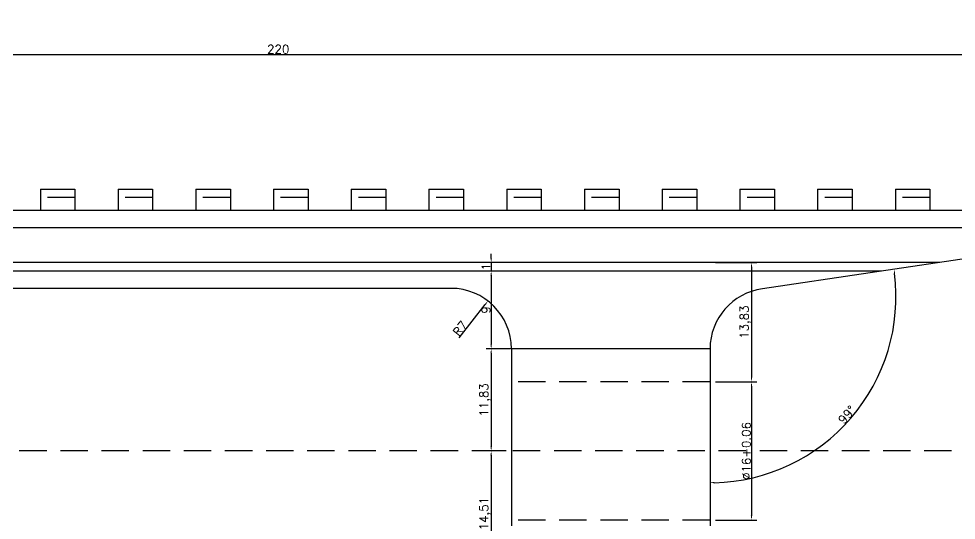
# Model space of a CAD drawing. Header units: millimetres. Extents: x 6817 to 10425, y -2870 to -164.
# Drawn here: x 9047.5 to 9156, y -887.6 to -829.6 of the extents above; entities that cross this region are included whole.
import ezdxf

# ---------------------------------------------------------------- set-up
doc = ezdxf.new("R2010")
doc.units = ezdxf.units.MM
doc.linetypes.add('HIDDEN', pattern=[9.525, 6.35, -3.175])
doc.layers.add('图层2', color=108, linetype='Continuous')
doc.styles.get("Standard").update_dxf_attribs({"font": 'txt', "bigfont": 'gbcbig.shx'})
doc.dimstyles.new('ISO-25', dxfattribs={"dimtxt": 1, "dimasz": 0.5, "dimexe": 0.6, "dimexo": 0.625, "dimgap": 0.1, "dimtad": 1, "dimtxsty": 'Standard', "dimcen": 2.5, "dimadec": 0, "dimazin": 0, "dimtfac": 1, "dimtmove": 0, "dimatfit": 3, "dimfxl": 1, "dimarcsym": 0})

# ---------------------------------------------------------------- blocks, each defined once
blk = doc.blocks.new('*D1562')
at = {"layer": 'Defpoints', "color": 0, "linetype": 'ByBlock', "transparency": 16777216}
for p in [(9127.54, -857.78), (9127.54, -871.6), (9132.34, -871.6)]:
    blk.add_point(p, dxfattribs=at)
at = {"layer": '图层2', "color": 0, "linetype": 'ByBlock', "lineweight": -2, "transparency": 16777216}
for p, q in [((9128.17, -857.78), (9132.94, -857.78)), ((9132.34, -858.28), (9132.34, -871.1)), ((9128.17, -871.6), (9132.94, -871.6))]:
    blk.add_line(p, q, dxfattribs=at)
at = {"layer": '图层2', "color": 0, "linetype": 'ByBlock', "transparency": 16777216}
for points in [[(9132.26, -858.28), (9132.42, -858.28), (9132.34, -857.78)], [(9132.26, -871.1), (9132.42, -871.1), (9132.34, -871.6)]]:
    blk.add_solid(points, dxfattribs=at)
at = {"layer": '图层2', "color": 0, "linetype": 'ByBlock', "transparency": 16777216, "insert": (9131.66, -864.69), "char_height": 1, "attachment_point": 5, "rotation": 90}
blk.add_mtext('13,83', dxfattribs=at)
blk = doc.blocks.new('*D1563')
at = {"layer": 'Defpoints', "color": 0, "linetype": 'ByBlock', "transparency": 16777216}
for p in [(9127.54, -871.6), (9127.54, -887.6), (9132.34, -887.6)]:
    blk.add_point(p, dxfattribs=at)
at = {"layer": '图层2', "color": 0, "linetype": 'ByBlock', "lineweight": -2, "transparency": 16777216}
for p, q in [((9128.17, -871.6), (9132.94, -871.6)), ((9132.34, -872.1), (9132.34, -887.1)), ((9128.17, -887.6), (9132.94, -887.6))]:
    blk.add_line(p, q, dxfattribs=at)
at = {"layer": '图层2', "color": 0, "linetype": 'ByBlock', "transparency": 16777216}
for points in [[(9132.26, -872.1), (9132.42, -872.1), (9132.34, -871.6)], [(9132.26, -887.1), (9132.42, -887.1), (9132.34, -887.6)]]:
    blk.add_solid(points, dxfattribs=at)
at = {"layer": '图层2', "color": 0, "linetype": 'ByBlock', "transparency": 16777216, "insert": (9131.74, -879.6), "char_height": 1, "attachment_point": 5, "rotation": 90}
blk.add_mtext('%%C16+0.06', dxfattribs=at)
blk = doc.blocks.new('*D1565')
at = {"layer": 'Defpoints', "color": 0, "linetype": 'ByBlock', "transparency": 16777216}
for p in [(9104.54, -857.78), (9102.2, -858.78), (9104.54, -858.78)]:
    blk.add_point(p, dxfattribs=at)
at = {"layer": '图层2', "color": 0, "linetype": 'ByBlock', "lineweight": -2, "transparency": 16777216}
for p, q in [((9102.2, -857.28), (9102.2, -856.78)), ((9103.92, -857.78), (9101.6, -857.78)), ((9102.2, -857.78), (9102.2, -858.78)), ((9103.92, -858.78), (9101.6, -858.78)), ((9102.2, -859.28), (9102.2, -859.78))]:
    blk.add_line(p, q, dxfattribs=at)
at = {"layer": '图层2', "color": 0, "linetype": 'ByBlock', "transparency": 16777216}
for points in [[(9102.11, -857.28), (9102.28, -857.28), (9102.2, -857.78)], [(9102.11, -859.28), (9102.28, -859.28), (9102.2, -858.78)]]:
    blk.add_solid(points, dxfattribs=at)
at = {"layer": '图层2', "color": 0, "linetype": 'ByBlock', "transparency": 16777216, "insert": (9101.6, -858.28), "char_height": 1, "attachment_point": 5, "rotation": 90}
blk.add_mtext('1', dxfattribs=at)
blk = doc.blocks.new('*D1566')
at = {"layer": 'Defpoints', "color": 0, "linetype": 'ByBlock', "transparency": 16777216}
for p in [(9104.54, -858.78), (9102.2, -867.78), (9105.05, -867.78)]:
    blk.add_point(p, dxfattribs=at)
at = {"layer": '图层2', "color": 0, "linetype": 'ByBlock', "lineweight": -2, "transparency": 16777216}
for p, q in [((9103.92, -858.78), (9101.6, -858.78)), ((9102.2, -859.28), (9102.2, -867.28)), ((9104.42, -867.78), (9101.6, -867.78))]:
    blk.add_line(p, q, dxfattribs=at)
at = {"layer": '图层2', "color": 0, "linetype": 'ByBlock', "transparency": 16777216}
for points in [[(9102.11, -859.28), (9102.28, -859.28), (9102.2, -858.78)], [(9102.11, -867.28), (9102.28, -867.28), (9102.2, -867.78)]]:
    blk.add_solid(points, dxfattribs=at)
at = {"layer": '图层2', "color": 0, "linetype": 'ByBlock', "transparency": 16777216, "insert": (9101.6, -863.28), "char_height": 1, "attachment_point": 5, "rotation": 90}
blk.add_mtext('9', dxfattribs=at)
blk = doc.blocks.new('*D1567')
at = {"layer": 'Defpoints', "color": 0, "linetype": 'ByBlock', "transparency": 16777216}
for p in [(9105.05, -867.78), (9102.2, -879.6), (9104.54, -879.6)]:
    blk.add_point(p, dxfattribs=at)
at = {"layer": '图层2', "color": 0, "linetype": 'ByBlock', "lineweight": -2, "transparency": 16777216}
for p, q in [((9104.42, -867.78), (9101.6, -867.78)), ((9102.2, -868.28), (9102.2, -879.1)), ((9103.92, -879.6), (9101.6, -879.6))]:
    blk.add_line(p, q, dxfattribs=at)
at = {"layer": '图层2', "color": 0, "linetype": 'ByBlock', "transparency": 16777216}
for points in [[(9102.11, -868.28), (9102.28, -868.28), (9102.2, -867.78)], [(9102.11, -879.1), (9102.28, -879.1), (9102.2, -879.6)]]:
    blk.add_solid(points, dxfattribs=at)
at = {"layer": '图层2', "color": 0, "linetype": 'ByBlock', "transparency": 16777216, "insert": (9101.51, -873.69), "char_height": 1, "attachment_point": 5, "rotation": 90}
blk.add_mtext('11,83', dxfattribs=at)
blk = doc.blocks.new('*D1568')
at = {"layer": 'Defpoints', "color": 0, "linetype": 'ByBlock', "transparency": 16777216}
for p in [(9104.54, -879.6), (9102.2, -894.11), (9110.49, -894.11)]:
    blk.add_point(p, dxfattribs=at)
at = {"layer": '图层2', "color": 0, "linetype": 'ByBlock', "lineweight": -2, "transparency": 16777216}
for p, q in [((9103.92, -879.6), (9101.6, -879.6)), ((9102.2, -880.1), (9102.2, -893.61)), ((9109.86, -894.11), (9101.6, -894.11))]:
    blk.add_line(p, q, dxfattribs=at)
at = {"layer": '图层2', "color": 0, "linetype": 'ByBlock', "transparency": 16777216}
for points in [[(9102.11, -880.1), (9102.28, -880.1), (9102.2, -879.6)], [(9102.11, -893.61), (9102.28, -893.61), (9102.2, -894.11)]]:
    blk.add_solid(points, dxfattribs=at)
at = {"layer": '图层2', "color": 0, "linetype": 'ByBlock', "transparency": 16777216, "insert": (9101.51, -886.86), "char_height": 1, "attachment_point": 5, "rotation": 90}
blk.add_mtext('14,51', dxfattribs=at)
blk = doc.blocks.new('*D1651')
at = {"layer": 'Defpoints', "color": 0, "linetype": 'ByBlock', "transparency": 16777216}
for p in [(9187.54, -833.7), (9187.54, -849.28), (8967.54, -867.78)]:
    blk.add_point(p, dxfattribs=at)
at = {"layer": '图层2', "color": 0, "linetype": 'ByBlock', "lineweight": -2, "transparency": 16777216}
for p, q in [((8967.54, -867.15), (8967.54, -833.1)), ((9187.54, -848.65), (9187.54, -833.1)), ((8968.04, -833.7), (9187.04, -833.7))]:
    blk.add_line(p, q, dxfattribs=at)
at = {"layer": '图层2', "color": 0, "linetype": 'ByBlock', "transparency": 16777216}
for points in [[(8968.04, -833.62), (8968.04, -833.79), (8967.54, -833.7)], [(9187.04, -833.62), (9187.04, -833.79), (9187.54, -833.7)]]:
    blk.add_solid(points, dxfattribs=at)
at = {"layer": '图层2', "color": 0, "linetype": 'ByBlock', "transparency": 16777216, "insert": (9077.54, -833.1), "char_height": 1, "attachment_point": 5}
blk.add_mtext('220', dxfattribs=at)
blk = doc.blocks.new('*D1654')
at = {"layer": 'Defpoints', "color": 0, "linetype": 'ByBlock', "transparency": 16777216}
for p in [(9187.54, -852.78), (9133.61, -860.84), (9127.54, -867.78), (9139.21, -879.83), (9127.54, -947.02)]:
    blk.add_point(p, dxfattribs=at)
at = {"layer": '图层2', "color": 0, "linetype": 'ByBlock', "lineweight": -2, "transparency": 16777216}
blk.add_arc((9127.54, -861.75), 21.53, 271.3308, 7.1714, dxfattribs=at)
at = {"layer": '图层2', "color": 0, "linetype": 'ByBlock', "transparency": 16777216}
for points in [[(9148.82, -859.07), (9148.98, -859.05), (9148.83, -858.56)], [(9128.04, -883.35), (9128.04, -883.18), (9127.54, -883.27)]]:
    blk.add_solid(points, dxfattribs=at)
at = {"layer": '图层2', "color": 0, "linetype": 'ByBlock', "transparency": 16777216, "insert": (9143.39, -875.41), "char_height": 1, "attachment_point": 5, "rotation": 49.2511}
blk.add_mtext('99°', dxfattribs=at)
blk = doc.blocks.new('*D1667')
at = {"layer": 'Defpoints', "color": 0, "linetype": 'ByBlock', "transparency": 16777216}
for p in [(9101.82, -862.24), (9097.54, -867.78)]:
    blk.add_point(p, dxfattribs=at)
at = {"layer": '图层2', "color": 0, "linetype": 'ByBlock', "lineweight": -2, "transparency": 16777216}
blk.add_line((9098.51, -866.52), (9101.52, -862.64), dxfattribs=at)
at = {"layer": '图层2', "color": 0, "linetype": 'ByBlock', "transparency": 16777216}
blk.add_solid([(9101.45, -862.59), (9101.58, -862.69), (9101.82, -862.24)], dxfattribs=at)
at = {"layer": '图层2', "color": 0, "linetype": 'ByBlock', "transparency": 16777216, "insert": (9098.61, -865.42), "char_height": 1, "attachment_point": 5, "rotation": 52.2736}
blk.add_mtext('R7', dxfattribs=at)
blk = doc.blocks.new('*D2126')
at = {"layer": 'Defpoints', "color": 0, "linetype": 'ByBlock'}
for p in [(10223.66, -339.2), (10223.66, -344.88), (10247.6, -344.88)]:
    blk.add_point(p, dxfattribs=at)
at = {"layer": 'Defpoints', "color": 0, "linetype": 'ByBlock', "transparency": 16777216}
for p in [(8490.81, -2490.52), (8490.81, -2500.59), (8495.81, -2500.59)]:
    blk.add_point(p, dxfattribs=at)
at = {"layer": '图层2', "color": 0, "linetype": 'ByBlock', "lineweight": -2}
for p, q in [((10224.28, -339.2), (10248.2, -339.2)), ((10247.6, -339.7), (10247.6, -344.38)), ((10224.28, -344.88), (10248.2, -344.88))]:
    blk.add_line(p, q, dxfattribs=at)
at = {"layer": '图层2', "color": 0, "linetype": 'ByBlock', "lineweight": -2, "transparency": 16777216}
for p, q in [((8490.81, -2499.97), (8490.81, -2489.92)), ((8495.81, -2499.97), (8495.81, -2489.92)), ((8495.31, -2490.52), (8491.31, -2490.52))]:
    blk.add_line(p, q, dxfattribs=at)
at = {"layer": '图层2', "color": 0, "linetype": 'ByBlock'}
for points in [[(10247.52, -339.7), (10247.69, -339.7), (10247.6, -339.2)], [(10247.52, -344.38), (10247.69, -344.38), (10247.6, -344.88)]]:
    blk.add_solid(points, dxfattribs=at)
at = {"layer": '图层2', "color": 0, "linetype": 'ByBlock', "transparency": 16777216}
for points in [[(8491.31, -2490.44), (8491.31, -2490.6), (8490.81, -2490.52)], [(8495.31, -2490.44), (8495.31, -2490.6), (8495.81, -2490.52)]]:
    blk.add_solid(points, dxfattribs=at)
at = {"layer": '图层2', "color": 0, "linetype": 'ByBlock', "insert": (10246.92, -342.04), "char_height": 1, "attachment_point": 5, "rotation": 90}
blk.add_mtext('5,67', dxfattribs=at)
at = {"layer": '图层2', "color": 0, "linetype": 'ByBlock', "transparency": 16777216, "insert": (8493.31, -2489.17), "char_height": 2.5, "attachment_point": 5}
blk.add_mtext('5', dxfattribs=at)
blk = doc.blocks.new('*D2135')
at = {"layer": 'Defpoints', "color": 0, "linetype": 'ByBlock'}
for p in [(10217.81, -308.87), (10215.31, -322.35), (10217.81, -322.35), (8520.7, -2501.9), (8521.92, -2501.88), (8521.32, -2502.94), (8534.07, -2513.08), (8534.07, -2513.08)]:
    blk.add_point(p, dxfattribs=at)
at = {"layer": '图层2', "color": 0, "linetype": 'ByBlock', "lineweight": -2}
for p, q in [((10215.31, -321.73), (10215.31, -308.27)), ((10217.81, -321.73), (10217.81, -308.27)), ((10215.81, -308.87), (10217.31, -308.87)), ((8521.6, -2500.9), (8522.67, -2499.8)), ((8521.46, -2501.45), (8520.82, -2500.86)), ((8520.84, -2502.55), (8519.96, -2501.85))]:
    blk.add_line(p, q, dxfattribs=at)
for start, end in [(135.6492, 137.293), (138.9369, 139.8318)]:
    blk.add_arc((8534.07, -2513.08), 17.43, start, end, dxfattribs=at)
at = {"layer": '图层2', "color": 0, "linetype": 'ByBlock'}
for points in [[(10215.81, -308.79), (10215.81, -308.96), (10215.31, -308.87)], [(10217.31, -308.79), (10217.31, -308.96), (10217.81, -308.87)], [(8520.81, -2501.89), (8520.68, -2501.79), (8520.43, -2502.23)], [(8520.86, -2501.58), (8520.99, -2501.69), (8521.26, -2501.26)]]:
    blk.add_solid(points, dxfattribs=at)
at = {"layer": '图层2', "color": 0, "linetype": 'ByBlock', "insert": (10216.56, -308.19), "char_height": 1, "attachment_point": 5}
blk.add_mtext('2,5', dxfattribs=at)
at = {"layer": '图层2', "color": 0, "linetype": 'ByBlock', "insert": (8521.71, -2499.93), "char_height": 1, "attachment_point": 5, "rotation": 45.6492}
blk.add_mtext('4°', dxfattribs=at)
blk = doc.blocks.new('*D2136')
at = {"layer": 'Defpoints', "color": 0, "linetype": 'ByBlock'}
for p in [(10215.31, -305.16), (10187.99, -322.35), (10215.31, -322.35), (8518.44, -2501.94), (8521.32, -2502.94), (8518.95, -2504.56), (8534.07, -2513.08), (8534.07, -2513.08)]:
    blk.add_point(p, dxfattribs=at)
at = {"layer": '图层2', "color": 0, "linetype": 'ByBlock', "lineweight": -2}
for p, q in [((10187.99, -321.73), (10187.99, -304.56)), ((10215.31, -321.73), (10215.31, -304.56)), ((10188.49, -305.16), (10214.81, -305.16)), ((8520.84, -2502.55), (8518.59, -2500.76)), ((8518.41, -2504.25), (8516.83, -2503.36))]:
    blk.add_line(p, q, dxfattribs=at)
blk.add_arc((8534.07, -2513.08), 19.19, 142.9688, 149.0795, dxfattribs=at)
at = {"layer": '图层2', "color": 0, "linetype": 'ByBlock'}
for points in [[(10188.49, -305.08), (10188.49, -305.24), (10187.99, -305.16)], [(10214.81, -305.08), (10214.81, -305.24), (10215.31, -305.16)], [(8518.68, -2501.48), (8518.81, -2501.58), (8519.06, -2501.13)], [(8517.68, -2503.27), (8517.53, -2503.18), (8517.35, -2503.66)]]:
    blk.add_solid(points, dxfattribs=at)
at = {"layer": '图层2', "color": 0, "linetype": 'ByBlock', "insert": (10201.65, -304.48), "char_height": 1, "attachment_point": 5}
blk.add_mtext('27,32', dxfattribs=at)
at = {"layer": '图层2', "color": 0, "linetype": 'ByBlock', "insert": (8517.66, -2502.03), "char_height": 1, "attachment_point": 5, "rotation": 56.0242}
blk.add_mtext('9°', dxfattribs=at)
blk = doc.blocks.new('*D2137')
at = {"layer": 'Defpoints', "color": 0, "linetype": 'ByBlock'}
for p in [(9807.81, -699.52), (9815.71, -699.52), (9807.81, -703.52), (8547.37, -2503.69), (8553.1, -2503.25), (8549.02, -2506.63), (8534.07, -2513.08), (8534.07, -2513.08)]:
    blk.add_point(p, dxfattribs=at)
at = {"layer": '图层2', "color": 0, "linetype": 'ByBlock', "lineweight": -2}
for p, q in [((9808.44, -699.52), (9816.31, -699.52)), ((9815.71, -703.02), (9815.71, -700.02)), ((9808.44, -703.52), (9816.31, -703.52)), ((8547.88, -2503.33), (8552.06, -2500.38)), ((8549.59, -2506.38), (8554.29, -2504.35))]:
    blk.add_line(p, q, dxfattribs=at)
blk.add_arc((8534.07, -2513.08), 21.43, 24.6901, 33.8883, dxfattribs=at)
at = {"layer": '图层2', "color": 0, "linetype": 'ByBlock'}
for points in [[(9815.63, -700.02), (9815.8, -700.02), (9815.71, -699.52)], [(9815.63, -703.02), (9815.8, -703.02), (9815.71, -703.52)], [(8551.78, -2501.18), (8551.92, -2501.09), (8551.57, -2500.72)], [(8553.61, -2504.1), (8553.46, -2504.17), (8553.74, -2504.59)]]:
    blk.add_solid(points, dxfattribs=at)
at = {"layer": '图层2', "color": 0, "linetype": 'ByBlock', "char_height": 1, "attachment_point": 5}
for s, insert, rotation in [('4', (9815.11, -701.52), 90), ('12°', (8553.28, -2502.31), 299.2892)]:
    blk.add_mtext(s, dxfattribs=dict(at, insert=insert, rotation=rotation))

msp = doc.modelspace()

# ---------------------------------------------------------------- linework, layer by layer
at = {"layer": '图层2', "color": 6, "linetype": 'ByBlock'}
for p, q in [((9049.999, -849.277), (9049.999, -851.777)), ((9049.999, -849.277), (9053.999, -849.277)), ((9053.999, -849.277), (9053.999, -851.777)), ((9058.999, -849.277), (9058.999, -851.777)), ((9058.999, -849.277), (9062.999, -849.277)), ((9062.999, -849.277), (9062.999, -851.777)), ((9067.999, -849.277), (9067.999, -851.777)), ((9067.999, -849.277), (9071.999, -849.277)), ((9071.999, -849.277), (9071.999, -851.777)), ((9076.999, -849.277), (9076.999, -851.777)), ((9076.999, -849.277), (9080.999, -849.277)), ((9080.999, -849.277), (9080.999, -851.777)), ((9085.999, -849.277), (9085.999, -851.777)), ((9085.999, -849.277), (9089.999, -849.277)), ((9089.999, -849.277), (9089.999, -851.777)), ((9094.999, -849.277), (9094.999, -851.777)), ((9094.999, -849.277), (9098.999, -849.277)), ((9098.999, -849.277), (9098.999, -851.777)), ((9103.999, -849.277), (9103.999, -851.777)), ((9103.999, -849.277), (9107.999, -849.277)), ((9107.999, -849.277), (9107.999, -851.777)), ((9112.999, -849.277), (9112.999, -851.777)), ((9112.999, -849.277), (9116.999, -849.277)), ((9116.999, -849.277), (9116.999, -851.777)), ((9121.999, -849.277), (9121.999, -851.777)), ((9121.999, -849.277), (9125.999, -849.277)), ((9125.999, -849.277), (9125.999, -851.777)), ((9130.999, -849.277), (9130.999, -851.777)), ((9130.999, -849.277), (9134.999, -849.277)), ((9134.999, -849.277), (9134.999, -851.777)), ((9139.999, -849.277), (9139.999, -851.777)), ((9139.999, -849.277), (9143.999, -849.277)), ((9143.999, -849.277), (9143.999, -851.777)), ((9148.999, -849.277), (9148.999, -851.777)), ((9148.999, -849.277), (9152.999, -849.277)), ((9152.999, -849.277), (9152.999, -851.777)), ((9102.54, -851.777), (8978.489, -851.777)), ((9187.54, -851.777), (9102.54, -851.777)), ((9187.54, -852.777), (9133.607, -860.84)), ((9102.54, -853.777), (8977.12, -853.777)), ((9180.851, -853.777), (9102.54, -853.777)), ((9154.093, -857.777), (8974.383, -857.777)), ((9127.54, -857.777), (9104.54, -857.777)), ((9147.404, -858.777), (8973.699, -858.777)), ((9097.54, -860.777), (8997.54, -860.777)), ((9104.54, -867.777), (9104.54, -939.024)), ((9127.54, -867.777), (9104.54, -867.777)), ((9127.54, -867.777), (9127.54, -947.024))]:
    msp.add_line(p, q, dxfattribs=at)
at = {"layer": '图层2', "color": 3, "linetype": 'HIDDEN', "ltscale": 0.5}
for p, q in [((9053.999, -850.277), (9049.999, -850.277)), ((9062.999, -850.277), (9058.999, -850.277)), ((9071.999, -850.277), (9067.999, -850.277)), ((9080.999, -850.277), (9076.999, -850.277)), ((9089.999, -850.277), (9085.999, -850.277)), ((9098.999, -850.277), (9094.999, -850.277)), ((9107.999, -850.277), (9103.999, -850.277)), ((9116.999, -850.277), (9112.999, -850.277)), ((9125.999, -850.277), (9121.999, -850.277)), ((9134.999, -850.277), (9130.999, -850.277)), ((9143.999, -850.277), (9139.999, -850.277)), ((9152.999, -850.277), (9148.999, -850.277)), ((9246, -879.604), (8884.78, -879.604))]:
    msp.add_line(p, q, dxfattribs=at)
at = {"layer": '图层2', "color": 1, "linetype": 'HIDDEN', "ltscale": 0.5}
for p, q in [((9127.54, -871.604), (9104.54, -871.604)), ((9127.54, -887.604), (9104.54, -887.604))]:
    msp.add_line(p, q, dxfattribs=at)
at = {"layer": '图层2', "color": 6, "linetype": 'ByBlock'}
for centre, start, end in [((9097.54, -867.777), 0, 90), ((9134.54, -867.777), 97.66267, 180)]:
    msp.add_arc(centre, 7, start, end, dxfattribs=at)

# ---------------------------------------------------------------- dimensions: what is measured, and where the dimension line sits
at = {"layer": '图层2', "color": 2, "linetype": 'ByBlock'}
for base, p1, p2, picture, middle in [((10215.309, -305.16), (10187.985, -322.353), (10215.309, -322.353), '*D2136', (10201.647, -304.476)), ((10217.809, -308.872), (10215.309, -322.353), (10217.809, -322.353), '*D2135', (10216.559, -308.188))]:
    dim = msp.add_linear_dim(base=base, p1=p1, p2=p2, dimstyle='ISO-25', dxfattribs=at)
    dim.commit()
    dim.dimension.update_dxf_attribs({"geometry": picture, "text_midpoint": middle})
for base, p1, p2, picture, middle in [((10247.6033, -344.8767), (10223.6566, -339.202), (10223.6566, -344.8767), '*D2126', (10246.9199, -342.0394)), ((9815.715, -699.517), (9807.815, -703.516), (9807.815, -699.517), '*D2137', (9815.115, -701.517))]:
    dim = msp.add_linear_dim(base=base, p1=p1, p2=p2, angle=90, dimstyle='ISO-25', dxfattribs=at)
    dim.commit()
    dim.dimension.update_dxf_attribs({"geometry": picture, "text_midpoint": middle})
at = {"layer": '图层2', "color": 3, "linetype": 'ByBlock'}
dim = msp.add_linear_dim(base=(9187.54, -833.702), p1=(8967.54, -867.777), p2=(9187.54, -849.277), dimstyle='ISO-25', dxfattribs=at)
dim.commit()
dim.dimension.update_dxf_attribs({"geometry": '*D1651', "text_midpoint": (9077.54, -833.102)})
dim = msp.add_angular_dim_2l(base=(9139.212, -879.835), line1=((9187.54, -852.777), (9133.607, -860.84)), line2=((9127.54, -867.777), (9127.54, -947.024)), dimstyle='ISO-25', override={"dimdec": 0, "dimazin": 2}, dxfattribs=at)
dim.commit()
dim.dimension.update_dxf_attribs({"geometry": '*D1654', "text_midpoint": (9143.394, -875.407)})
for base, p1, p2, picture, middle in [((9102.195, -858.777), (9104.54, -857.777), (9104.54, -858.777), '*D1565', (9101.595, -858.277)), ((9132.339, -871.604), (9127.54, -857.777), (9127.54, -871.604), '*D1562', (9131.656, -864.691)), ((9102.195, -867.777), (9104.54, -858.777), (9105.046, -867.777), '*D1566', (9101.595, -863.277)), ((9102.195, -879.604), (9105.046, -867.777), (9104.54, -879.604), '*D1567', (9101.512, -873.691)), ((9102.195, -894.111), (9104.54, -879.604), (9110.486, -894.111), '*D1568', (9101.512, -886.858))]:
    dim = msp.add_linear_dim(base=base, p1=p1, p2=p2, angle=90, dimstyle='ISO-25', dxfattribs=at)
    dim.commit()
    dim.dimension.update_dxf_attribs({"geometry": picture, "text_midpoint": middle})
dim = msp.add_radius_dim(center=(9097.54, -867.777), mpoint=(9101.824, -862.241), dimstyle='ISO-25', dxfattribs=at)
dim.commit()
dim.dimension.update_dxf_attribs({"geometry": '*D1667', "text_midpoint": (9099.082, -865.785), "dimtype": 164})
dim = msp.add_linear_dim(base=(9132.339, -887.604), p1=(9127.54, -871.604), p2=(9127.54, -887.604), angle=90, text='%%C<>+0.06', dimstyle='ISO-25', dxfattribs=at)
dim.commit()
dim.dimension.update_dxf_attribs({"geometry": '*D1563', "text_midpoint": (9131.739, -879.604)})

doc.saveas('drawing.dxf')
